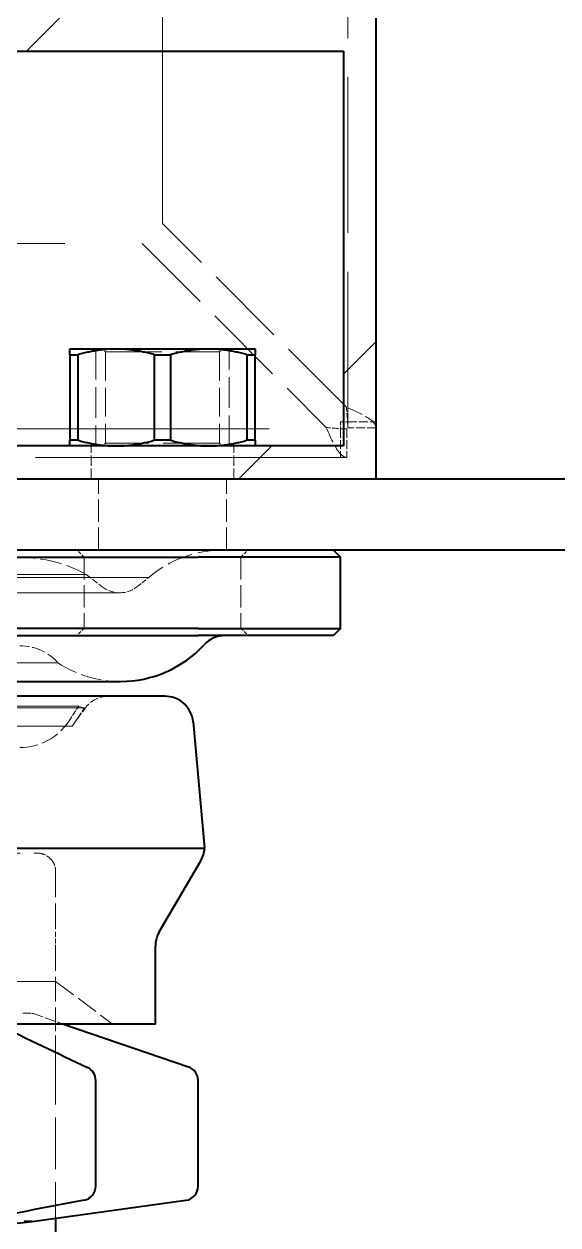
# Model space of a CAD drawing. Header units: millimetres. Extents: x 0 to 51860, y 0 to 5940.
# Drawn here: x 6103.4 to 6140.9, y 1755.7 to 1839.9 of the extents above; entities that cross this region are included whole.
import ezdxf

# ---------------------------------------------------------------- set-up
doc = ezdxf.new("R2010")
doc.units = ezdxf.units.MM
doc.header["$LTSCALE"] = 10
doc.linetypes.add('DASHED', pattern=[0.2067, 0.1654, -0.0413])
for name, color, linetype, lineweight in [('가려진 것(ISO)', 2, 'DASHED', 18), ('가시적인 것(ISO)', 3, 'Continuous', 40), ('해치(ISO)', 7, 'Continuous', 18)]:
    doc.layers.add(name, color=color, linetype=linetype, lineweight=lineweight)

msp = doc.modelspace()

# ---------------------------------------------------------------- hatches: boundary and pattern name
at = {"layer": '해치(ISO)'}
h = msp.add_hatch(dxfattribs=at)
h.set_pattern_fill('ANSI31', color=256, scale=254, style=0)
h.set_pattern_definition([(45, (0, 0), (-22.45064, 22.45064), [])])
h.paths.add_polyline_path([(6128.1612, 3358.0063), (6043.1612, 3358.0063), (6043.1612, 3355.7063), (6128.1612, 3355.7063)])
h.paths.add_polyline_path([(5363.1612, 3358.0063), (5328.1612, 3358.0063), (5278.1612, 3358.0063), (5278.1612, 3355.7063), (5363.1612, 3355.7063)])
h.paths.add_polyline_path([(5278.1612, 1808.0063), (5378.1612, 1808.0063), (5378.1612, 1838.0063), (5419.9067, 1838.0063), (5419.9067, 1840.3063), (5278.1612, 1840.3063)])
h.paths.add_polyline_path([(5280.4612, 1838.0063), (5375.8612, 1838.0063), (5375.8612, 1810.3063), (5280.4612, 1810.3063)], flags=0)
h.paths.add_polyline_path([(6028.1612, 1808.0063), (6128.1612, 1808.0063), (6128.1612, 1840.3063), (6030.1612, 1840.3063), (6030.1612, 1842.3063), (6017.1612, 1842.3063), (6017.1612, 1880.3063), (6015.1612, 1880.3063), (6015.1612, 1840.3063), (5723.7612, 1840.3063), (5723.7612, 1880.3063), (5721.7612, 1880.3063), (5721.7612, 1842.3063), (5708.7612, 1842.3063), (5708.7612, 1840.3063), (5486.4157, 1840.3063), (5486.4157, 1838.0063), (6028.1612, 1838.0063)])
h.paths.add_polyline_path([(6030.4612, 1810.3063), (6030.4612, 1838.0063), (6125.8612, 1838.0063), (6125.8612, 1810.3063)], flags=0)

# ---------------------------------------------------------------- linework, layer by layer
at = {"layer": '가려진 것(ISO)', "ltscale": 13.08117}
msp.add_line((6113.1612, 1825.9205), (6113.1612, 3340.0921), dxfattribs=at)
at = {"layer": '가려진 것(ISO)', "ltscale": 6.614776}
msp.add_line((6126.1612, 1811.577), (6126.1612, 1846.3063), dxfattribs=at)
at = {"layer": '가려진 것(ISO)', "ltscale": 3.474706}
for p, q in [((6126.0612, 1813.0205), (6113.1612, 1825.9205)), ((6111.747, 1824.5063), (6124.647, 1811.6063))]:
    msp.add_line(p, q, dxfattribs=at)
at = {"layer": '가려진 것(ISO)', "ltscale": 13.178061}
msp.add_line((5294.5754, 1824.5063), (6111.747, 1824.5063), dxfattribs=at)
at = {"layer": '가려진 것(ISO)', "ltscale": 1.295094}
for p, q in [((6108.4847, 1817.1063), (6108.4847, 1810.3063)), ((6117.8377, 1810.3063), (6117.8377, 1817.1063))]:
    msp.add_line(p, q, dxfattribs=at)
at = {"layer": '가려진 것(ISO)', "ltscale": 0.053773}
for p, q in [((6109.1612, 1816.9063), (6108.9612, 1817.1063)), ((6117.1612, 1816.9063), (6117.3612, 1817.1063)), ((6109.1612, 1810.5063), (6108.9612, 1810.3063)), ((6117.1612, 1810.5063), (6117.3612, 1810.3063))]:
    msp.add_line(p, q, dxfattribs=at)
at = {"layer": '가려진 것(ISO)', "ltscale": 2.393412}
for p, q in [((6109.1612, 1816.9063), (6117.1612, 1816.9063)), ((6117.1612, 1810.5063), (6109.1612, 1810.5063))]:
    msp.add_line(p, q, dxfattribs=at)
at = {"layer": '가려진 것(ISO)', "ltscale": 1.218906}
for p, q in [((6109.1612, 1816.9063), (6109.1612, 1810.5063)), ((6117.1612, 1816.9063), (6117.1612, 1810.5063))]:
    msp.add_line(p, q, dxfattribs=at)
at = {"layer": '가려진 것(ISO)', "ltscale": 13.200658}
for p, q in [((5280.2319, 1811.5063), (6126.0905, 1811.5063)), ((6126.0905, 1809.5063), (5280.2319, 1809.5063))]:
    msp.add_line(p, q, dxfattribs=at)
at = {"layer": '가려진 것(ISO)', "ltscale": 0.149495}
for q in [(6125.6612, 1811.5063), (6126.1612, 1812.0063)]:
    msp.add_line((6125.6612, 1812.0063), q, dxfattribs=at)
at = {"layer": '가려진 것(ISO)', "ltscale": 0.380839}
for p, q in [((6125.6612, 1811.5063), (6125.6612, 1809.5063)), ((6126.0905, 1811.5063), (6126.0905, 1809.5063)), ((6126.1612, 1812.0063), (6128.1612, 1812.0063)), ((6128.1612, 1811.577), (6126.1612, 1811.577))]:
    msp.add_line(p, q, dxfattribs=at)
at = {"layer": '가려진 것(ISO)', "ltscale": 0.43798}
for p, q in [((6108.1612, 1808.0063), (6108.1612, 1810.3063)), ((6118.1612, 1808.0063), (6118.1612, 1810.3063))]:
    msp.add_line(p, q, dxfattribs=at)
at = {"layer": '가려진 것(ISO)', "ltscale": 0.952248}
for p, q in [((6108.6612, 1803.0063), (6108.6612, 1808.0063)), ((6117.6612, 1803.0063), (6117.6612, 1808.0063)), ((6107.6612, 1802.5063), (6107.6612, 1797.5063)), ((6118.6612, 1802.5063), (6118.6612, 1797.5063)), ((6105.6612, 1772.7463), (6109.6612, 1769.7463))]:
    msp.add_line(p, q, dxfattribs=at)
at = {"layer": '가려진 것(ISO)', "ltscale": 0.134582}
for p, q in [((6107.6612, 1802.5063), (6107.1612, 1803.0063)), ((6118.6612, 1802.5063), (6119.1612, 1803.0063)), ((6107.6612, 1797.5063), (6107.1612, 1797.0063)), ((6118.6612, 1797.5063), (6119.1612, 1797.0063))]:
    msp.add_line(p, q, dxfattribs=at)
at = {"layer": '가려진 것(ISO)', "ltscale": 12.93629}
msp.add_line((6112.2067, 1801.0831), (6044.1156, 1801.0831), dxfattribs=at)
at = {"layer": '가려진 것(ISO)', "ltscale": 15.022421}
msp.add_line((6107.813, 1801.2964), (6048.5093, 1801.2964), dxfattribs=at)
at = {"layer": '가려진 것(ISO)', "ltscale": 0.270452}
msp.add_line((6107.813, 1801.2964), (6108.9355, 1800.4259), dxfattribs=at)
at = {"layer": '가려진 것(ISO)', "ltscale": 0.193809}
msp.add_line((6111.4126, 1800.4461), (6112.2067, 1801.0831), dxfattribs=at)
at = {"layer": '가려진 것(ISO)', "ltscale": 12.159042}
msp.add_line((6046.1612, 1800.0063), (6110.1612, 1800.0063), dxfattribs=at)
at = {"layer": '가려진 것(ISO)', "ltscale": 14.016286}
msp.add_line((6105.8271, 1795.0907), (6050.4953, 1795.0907), dxfattribs=at)
at = {"layer": '가려진 것(ISO)', "ltscale": 14.75443}
msp.add_line((6107.2841, 1792.0463), (6049.0383, 1792.0463), dxfattribs=at)
at = {"layer": '가려진 것(ISO)', "ltscale": 0.242935}
msp.add_line((6106.5795, 1790.9824), (6107.2841, 1792.0463), dxfattribs=at)
at = {"layer": '가려진 것(ISO)', "ltscale": 0.079692}
msp.add_line((6107.2841, 1792.0463), (6107.6863, 1791.9292), dxfattribs=at)
at = {"layer": '가려진 것(ISO)', "ltscale": 14.958211}
msp.add_line((6107.6863, 1791.9292), (6048.6361, 1791.9292), dxfattribs=at)
at = {"layer": '가려진 것(ISO)', "ltscale": 0.296001}
msp.add_line((6106.8285, 1790.6384), (6107.7294, 1791.9053), dxfattribs=at)
at = {"layer": '가려진 것(ISO)', "ltscale": 0.266646}
msp.add_line((6106.913, 1790.7616), (6107.6863, 1791.9292), dxfattribs=at)
at = {"layer": '가려진 것(ISO)', "ltscale": 14.523619}
msp.add_line((6106.8285, 1790.6384), (6049.4939, 1790.6384), dxfattribs=at)
at = {"layer": '가려진 것(ISO)', "ltscale": 2.374751}
msp.add_line((6094.3293, 1781.7463), (6104.5369, 1781.7463), dxfattribs=at)
at = {"layer": '가려진 것(ISO)'}
msp.add_line((6104.5369, 1781.7463), (6104.5372, 1781.7463), dxfattribs=at)
at = {"layer": '가려진 것(ISO)', "ltscale": 1.039731}
msp.add_line((6105.6612, 1775.2056), (6105.6612, 1769.7463), dxfattribs=at)
at = {"layer": '가려진 것(ISO)', "ltscale": 5.967738}
msp.add_line((6105.6612, 1772.7463), (6089.6612, 1772.7463), dxfattribs=at)
at = {"layer": '가려진 것(ISO)', "ltscale": 1.032987}
msp.add_line((6103.359, 1770.5063), (6103.9277, 1770.5063), dxfattribs=at)
at = {"layer": '가려진 것(ISO)', "ltscale": 0.429769}
msp.add_line((6104.0901, 1770.4792), (6106.2247, 1769.7463), dxfattribs=at)
at = {"layer": '가려진 것(ISO)', "ltscale": 2.198281}
msp.add_line((6105.6612, 1767.7463), (6105.6612, 1756.2044), dxfattribs=at)
at = {"layer": '가려진 것(ISO)', "ltscale": 0.013507}
msp.add_line((6105.6612, 1756.2043), (6105.6612, 1756.1329), dxfattribs=at)
at = {"layer": '가려진 것(ISO)', "ltscale": 1.078851}
msp.add_arc((6117.4098, 1795.0063), 8, 90, 130.570314, dxfattribs=at)
at = {"layer": '가려진 것(ISO)', "ltscale": 0.914587}
msp.add_arc((6103.2098, 1792.9063), 9.57, 61.248691, 90, dxfattribs=at)
at = {"layer": '가려진 것(ISO)', "ltscale": 0.251199}
msp.add_arc((6110.1612, 1802.0063), 2, 232.203002, 270, dxfattribs=at)
at = {"layer": '가려진 것(ISO)', "ltscale": 0.257425}
msp.add_arc((6110.1612, 1802.0063), 2, 270, 308.733458, dxfattribs=at)
at = {"layer": '가려진 것(ISO)', "ltscale": 0.573231}
msp.add_arc((6103.1612, 1792.7163), 3.57, 41.690296, 90, dxfattribs=at)
at = {"layer": '가려진 것(ISO)', "ltscale": 0.882902}
msp.add_arc((6110.2079, 1801.7846), 8, 236.797684, 270, dxfattribs=at)
at = {"layer": '가려진 것(ISO)', "ltscale": 0.362802}
msp.add_arc((6109.3593, 1790.7463), 2, 90, 144.582824, dxfattribs=at)
at = {"layer": '가려진 것(ISO)', "ltscale": 0.769775}
msp.add_arc((6103.1612, 1793.2463), 4.1, 270, 326.485009, dxfattribs=at)
at = {"layer": '가려진 것(ISO)', "ltscale": 0.028356}
msp.add_arc((6103.1612, 1793.2463), 4.5, 324.582824, 326.485009, dxfattribs=at)
at = {"layer": '가려진 것(ISO)', "ltscale": 0.031398}
msp.add_arc((6103.9277, 1770.0063), 0.5, 71.050212, 90, dxfattribs=at)
at = {"layer": '가려진 것(ISO)'}
msp.add_ellipse((6107.4748, 1765.7923), major_axis=(0.433, 0.9014), ratio=0.669543, start_param=6.2829955, end_param=6.2831906, dxfattribs=at)
at = {"layer": '가려진 것(ISO)', "ltscale": 0.684692}
for points in [[(6128.1612, 1811.577), (6128.1612, 1811.9333), (6127.6412, 1812.2896), (6126.8937, 1812.6459), (6126.6317, 1812.7708), (6126.3465, 1812.8956), (6126.0612, 1813.0205)], [(6124.647, 1811.6063), (6125.0033, 1810.792), (6125.3596, 1810.0011), (6125.7159, 1809.6783), (6125.8408, 1809.5652), (6125.9656, 1809.5063), (6126.0905, 1809.5063)]]:
    msp.add_open_spline(points, degree=3, knots=[0, 0, 0, 0, 1.1631783, 1.1631783, 1.1631783, 1.5707963, 1.5707963, 1.5707963, 1.5707963], dxfattribs=at)
at = {"layer": '가려진 것(ISO)', "ltscale": 0.276442}
for points in [[(6126.1612, 1811.577), (6126.1612, 1812.0582), (6126.1135, 1812.5393), (6126.0612, 1813.0205)], [(6126.0905, 1811.5063), (6125.6093, 1811.5063), (6125.1281, 1811.5539), (6124.647, 1811.6063)]]:
    msp.add_open_spline(points, degree=3, dxfattribs=at)
at = {"layer": '가려진 것(ISO)', "ltscale": 0.306095}
msp.add_open_spline([(6105.4247, 1781.2028), (6105.3262, 1781.3334), (6105.1995, 1781.4508), (6104.8945, 1781.64), (6104.7229, 1781.7081), (6104.537, 1781.7465)], degree=3, knots=[0, 0, 0, 0, 0.08069619, 0.08069619, 0.16131554, 0.16131554, 0.16131554, 0.16131554], dxfattribs=at)
at = {"layer": '가려진 것(ISO)', "ltscale": 0.224455}
msp.add_open_spline([(6105.4247, 1781.2028), (6105.4963, 1781.1078), (6105.5552, 1780.9993), (6105.6374, 1780.7555), (6105.6612, 1780.6192), (6105.6612, 1780.4709)], degree=3, knots=[-0.11761246, -0.11761246, -0.11761246, -0.11761246, -0.05880978, -0.05880978, 0, 0, 0, 0], dxfattribs=at)
at = {"layer": '가려진 것(ISO)', "ltscale": 1.093856}
msp.add_rational_spline([(6105.6612, 1780.4709), (6105.6612, 1778.1653), (6105.6612, 1776.2133)], [1.01560281825, 1.03714304118, 1.05610773782], degree=2, dxfattribs=at)
at = {"layer": '가려진 것(ISO)', "ltscale": 0.21508}
msp.add_open_spline([(6105.6612, 1776.2133), (6105.6612, 1776.0986), (6105.6612, 1775.9706), (6105.6612, 1775.659), (6105.6612, 1775.4162), (6105.6612, 1775.2056)], degree=3, knots=[-0.86340233, -0.86340233, -0.86340233, -0.86340233, -0.81970691, -0.81970691, -0.75651475, -0.75651475, -0.75651475, -0.75651475], dxfattribs=at)
at = {"layer": '가려진 것(ISO)', "ltscale": 2.238323}
msp.add_open_spline([(6100.0337, 1770.4579), (6102.6607, 1769.2107), (6105.2847, 1767.9537), (6107.9079, 1766.6937)], degree=3, dxfattribs=at)
at = {"layer": '가려진 것(ISO)', "ltscale": 0.727408}
msp.add_open_spline([(6105.6612, 1767.7463), (6105.6612, 1767.9672), (6105.6612, 1768.2244), (6105.6612, 1768.6569), (6105.6612, 1768.8965), (6105.6612, 1769.268), (6105.6612, 1769.4464), (6105.6612, 1769.6766), (6105.6612, 1769.7184), (6105.6612, 1769.7463)], degree=3, knots=[0, 0, 0, 0, 0.06627363, 0.06627363, 0.14484515, 0.14484515, 0.24188936, 0.24188936, 0.36026454, 0.36026454, 0.36026454, 0.36026454], dxfattribs=at)
at = {"layer": '가려진 것(ISO)', "ltscale": 2.164775}
msp.add_open_spline([(6107.6634, 1757.3963), (6105.0086, 1756.8861), (6102.3537, 1756.3775), (6099.6979, 1755.8732)], degree=3, dxfattribs=at)
at = {"layer": '가려진 것(ISO)', "ltscale": 0.001081}
msp.add_open_spline([(6107.6634, 1757.3963), (6107.662, 1757.396), (6107.6605, 1757.3957), (6107.6591, 1757.3954)], degree=3, dxfattribs=at)
at = {"layer": '가시적인 것(ISO)'}
for p, q in [((6128.1612, 1808.0063), (6128.1612, 1840.3063)), ((6030.4612, 1838.0063), (6125.8612, 1838.0063)), ((6125.8612, 1838.0063), (6125.8612, 1810.3063)), ((6109.9112, 1817.1063), (6106.6612, 1817.1063)), ((6106.6612, 1816.7077), (6107.249, 1816.7077)), ((6106.6612, 1816.7077), (6106.6612, 1810.7048)), ((6107.249, 1810.7048), (6107.249, 1816.7077)), ((6116.4112, 1817.1063), (6109.9112, 1817.1063)), ((6112.5734, 1816.7077), (6113.749, 1816.7077)), ((6112.5734, 1816.7077), (6112.5734, 1810.7048)), ((6113.749, 1810.7048), (6113.749, 1816.7077)), ((6119.6612, 1817.1063), (6116.4112, 1817.1063)), ((6119.0734, 1816.7077), (6119.6612, 1816.7077)), ((6119.0734, 1816.7077), (6119.0734, 1810.7048)), ((6119.6612, 1810.7048), (6119.6612, 1816.7077)), ((6107.249, 1810.7048), (6106.6612, 1810.7048)), ((6113.749, 1810.7048), (6112.5734, 1810.7048)), ((6119.6612, 1810.7048), (6119.0734, 1810.7048)), ((6125.8612, 1810.3063), (6030.4612, 1810.3063)), ((6028.1612, 1808.0063), (6128.1612, 1808.0063)), ((6128.1612, 1808.0063), (6248.1612, 1808.0063)), ((6248.1612, 1803.0063), (6028.1612, 1803.0063)), ((6125.1612, 1803.0063), (6125.6612, 1802.5063)), ((6040.6612, 1802.5063), (6115.6612, 1802.5063)), ((6125.6612, 1802.5063), (6115.6612, 1802.5063)), ((6125.6612, 1797.5063), (6125.6612, 1802.5063)), ((6115.6612, 1797.5063), (6040.6612, 1797.5063)), ((6115.6612, 1797.5063), (6125.6612, 1797.5063)), ((6125.6612, 1797.5063), (6125.1612, 1797.0063)), ((6040.6612, 1797.0063), (6115.6612, 1797.0063)), ((6125.1612, 1797.0063), (6115.6612, 1797.0063)), ((6046.1145, 1793.7846), (6110.2079, 1793.7846)), ((6113.3358, 1792.7463), (6042.9866, 1792.7463)), ((6115.3076, 1790.9439), (6116.1128, 1782.0875)), ((6040.2096, 1782.0875), (6116.1128, 1782.0875)), ((6112.9336, 1776.2133), (6115.8441, 1781.2028)), ((6112.6612, 1769.7463), (6112.6612, 1775.2056)), ((6112.6612, 1769.7463), (6095.6612, 1769.7463)), ((6106.2247, 1769.7463), (6114.9859, 1766.7381)), ((6108.4749, 1758.3783), (6108.4749, 1765.7923)), ((6115.6612, 1758.3783), (6115.6612, 1765.7923)), ((6104.0112, 1755.9063), (6114.7972, 1757.3876)), ((6095.6612, 1754.9198), (6104.0112, 1755.9063)), ((6104.0112, 1755.9063), (6103.4455, 1755.9063)), ((6105.6612, 1756.2044), (6105.6612, 1756.2043)), ((6105.6612, 1756.1329), (6105.6612, 1754.5063))]:
    msp.add_line(p, q, dxfattribs=at)
for centre, radius, start, end in [((6110.2079, 1801.7846), 8, 270, 317.325242), ((6117.56, 1795.0063), 2, 90, 137.325242), ((6113.3358, 1790.7463), 2, 50.661606, 90), ((6113.3158, 1790.7628), 2, 5.194836, 49.918441), ((6114.1166, 1782.2105), 2, 329.743563, 356.47498), ((6114.6612, 1775.2056), 2, 149.743563, 180), ((6107.4749, 1765.7923), 1, 0, 64.34356), ((6114.6612, 1765.7923), 1, 0, 71.050212), ((6107.4749, 1758.3783), 1, 280.87525, 0), ((6114.6612, 1758.3783), 1, 277.820026, 0)]:
    msp.add_arc(centre, radius, start, end, dxfattribs=at)
msp.add_ellipse((6107.4748, 1758.3783), major_axis=(0.1887, -0.982), ratio=0.7006703, start_param=6.2830281, end_param=6.2831788, dxfattribs=at)
for points, weights in [([(6106.6612, 1816.7077), (6106.6612, 1817.1063), (6106.6612, 1817.1063)], [1.01056542855, 1.03161221876, 1]), ([(6109.9112, 1817.1063), (6108.6472, 1817.1063), (6107.249, 1816.7077)], [1, 1.03161221876, 1.01056542855]), ([(6112.5734, 1816.7077), (6111.1752, 1817.1063), (6109.9112, 1817.1063)], [1.01056542855, 1.03161221876, 1]), ([(6116.4112, 1817.1063), (6115.1472, 1817.1063), (6113.749, 1816.7077)], [1, 1.03161221876, 1.01056542855]), ([(6119.0734, 1816.7077), (6117.6752, 1817.1063), (6116.4112, 1817.1063)], [1.01056542855, 1.03161221876, 1]), ([(6119.6612, 1817.1063), (6119.6612, 1817.1063), (6119.6612, 1816.7077)], [1, 1.03161221876, 1.01056542855]), ([(6106.6612, 1810.3063), (6106.6612, 1810.3063), (6106.6612, 1810.7048)], [1, 1.03161221876, 1.01056542855]), ([(6107.249, 1810.7048), (6108.6472, 1810.3063), (6109.9112, 1810.3063)], [1.01056542855, 1.03161221876, 1]), ([(6109.9112, 1810.3063), (6111.1752, 1810.3063), (6112.5734, 1810.7048)], [1, 1.03161221876, 1.01056542855]), ([(6113.749, 1810.7048), (6115.1472, 1810.3063), (6116.4112, 1810.3063)], [1.01056542855, 1.03161221876, 1]), ([(6116.4112, 1810.3063), (6117.6752, 1810.3063), (6119.0734, 1810.7048)], [1, 1.03161221876, 1.01056542855]), ([(6119.6612, 1810.7048), (6119.6612, 1810.3063), (6119.6612, 1810.3063)], [1.01056542855, 1.03161221876, 1])]:
    msp.add_rational_spline(points, weights, degree=2, dxfattribs=at)
for points in [[(6101.5301, 1769.7463), (6103.6574, 1768.7331), (6105.7829, 1767.7144), (6107.9079, 1766.6937)], [(6107.6591, 1757.3954), (6105.0116, 1756.8868), (6102.3638, 1756.3795), (6099.7154, 1755.8766)]]:
    msp.add_open_spline(points, degree=3, dxfattribs=at)

doc.saveas('drawing.dxf')
